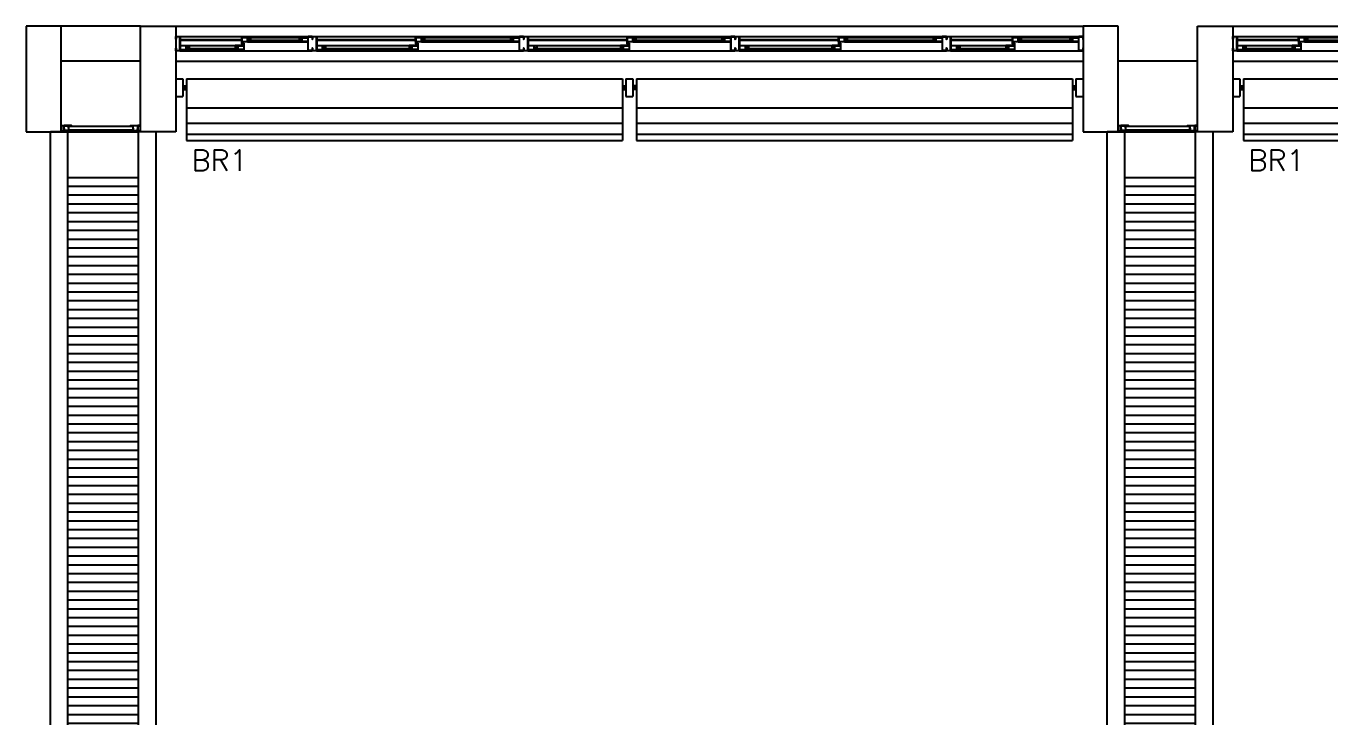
# Model space of a CAD drawing. Header units: millimetres. Extents: x 2686 to 2939, y 1294 to 1441.
# Drawn here: x 2712.27 to 2719.67, y 1418.56 to 1422.52 of the extents above; entities that cross this region are included whole.
import ezdxf

# ---------------------------------------------------------------- set-up
doc = ezdxf.new("R2010")
doc.units = ezdxf.units.MM
doc.linetypes.add('DASHED2', pattern=[0.375, 0.25, -0.125])
for name, color, linetype in [('AR-ALV', 2, 'Continuous'), ('AR-BRISES', 1, 'Continuous'), ('AR-ESQ', 1, 'Continuous'), ('AR-ESTC', 3, 'Continuous'), ('AR-ESTC-V3', 3, 'Continuous'), ('AR-PEITORIL', 1, 'Continuous'), ('AR-PISO', 1, 'Continuous'), ('BR-LINHAS', 1, 'Continuous'), ('BR-MONTANTE', 242, 'Continuous'), ('BR-PAINEL', 1, 'Continuous'), ('BR-SUPORTE', 1, 'Continuous'), ('BR-TEXTO', 2, 'Continuous'), ('DT-ESQ-BAGUETE-C', 1, 'Continuous'), ('DT-ESQ-BAGUETE-V', 1, 'Continuous'), ('DT-ESQ-CHAPA DOBRADA-V', 1, 'Continuous'), ('DT-ESQ-PERFIL CADEIRA-C', 2, 'Continuous'), ('DT-ESQ-PERFIL CADEIRA-V', 2, 'Continuous'), ('DT-ESQ-PERFIL U SIMPLES-C', 2, 'Continuous'), ('DT-ESQ-PERFIL U-C', 2, 'Continuous'), ('DT-ESQ-PERFIL U-V', 1, 'Continuous'), ('DT-ESQ-VENEZIANA-C', 1, 'Continuous'), ('DT-ESQ-VENEZIANA-V', 1, 'Continuous'), ('DT-ESQ-VIDRO-C', 2, 'Continuous'), ('DT-TXTMOD', 1, 'Continuous')]:
    doc.layers.add(name, color=color, linetype=linetype)
doc.styles.add('S10', font='simplex.shx', dxfattribs={"height": 0.1})
doc.styles.add('S12', font='simplex.shx', dxfattribs={"width": 1.1, "height": 0.12})

# ---------------------------------------------------------------- blocks, each defined once
blk = doc.blocks.new('EF40-P')
at = {"layer": 'DT-ESQ-BAGUETE-C', "ltscale": 0.1}
for points in [[(0.4225, -0.08), (0.409, -0.08), (0.409, -0.0785), (0.422, -0.0785, 0.414214), (0.4225, -0.078), (0.4225, -0.067, 0.414214), (0.422, -0.0665), (0.409, -0.0665), (0.409, -0.065), (0.4225, -0.065, -0.414214), (0.424, -0.0665), (0.424, -0.0785, -0.414214)], [(0.7015, -0.08), (0.715, -0.08), (0.715, -0.0785), (0.702, -0.0785, -0.414214), (0.7015, -0.078), (0.7015, -0.067, -0.414214), (0.702, -0.0665), (0.715, -0.0665), (0.715, -0.065), (0.7015, -0.065, 0.414214), (0.7, -0.0665), (0.7, -0.0785, 0.414214)], [(1.41, -0.08), (1.3965, -0.08), (1.3965, -0.0785), (1.4095, -0.0785, 0.414214), (1.41, -0.078), (1.41, -0.067, 0.414214), (1.4095, -0.0665), (1.3965, -0.0665), (1.3965, -0.065), (1.41, -0.065, -0.414214), (1.4115, -0.0665), (1.4115, -0.0785, -0.414214)], [(1.9015, -0.08), (1.915, -0.08), (1.915, -0.0785), (1.902, -0.0785, -0.414214), (1.9015, -0.078), (1.9015, -0.067, -0.414214), (1.902, -0.0665), (1.915, -0.0665), (1.915, -0.065), (1.9015, -0.065, 0.414214), (1.9, -0.0665), (1.9, -0.0785, 0.414214)], [(2.61, -0.08), (2.5965, -0.08), (2.5965, -0.0785), (2.6095, -0.0785, 0.414214), (2.61, -0.078), (2.61, -0.067, 0.414214), (2.6095, -0.0665), (2.5965, -0.0665), (2.5965, -0.065), (2.61, -0.065, -0.414214), (2.6115, -0.0665), (2.6115, -0.0785, -0.414214)], [(3.1015, -0.08), (3.115, -0.08), (3.115, -0.0785), (3.102, -0.0785, -0.414214), (3.1015, -0.078), (3.1015, -0.067, -0.414214), (3.102, -0.0665), (3.115, -0.0665), (3.115, -0.065), (3.1015, -0.065, 0.414214), (3.1, -0.0665), (3.1, -0.0785, 0.414214)], [(3.81, -0.08), (3.7965, -0.08), (3.7965, -0.0785), (3.8095, -0.0785, 0.414214), (3.81, -0.078), (3.81, -0.067, 0.414214), (3.8095, -0.0665), (3.7965, -0.0665), (3.7965, -0.065), (3.81, -0.065, -0.414214), (3.8115, -0.0665), (3.8115, -0.0785, -0.414214)], [(4.3015, -0.08), (4.315, -0.08), (4.315, -0.0785), (4.302, -0.0785, -0.414214), (4.3015, -0.078), (4.3015, -0.067, -0.414214), (4.302, -0.0665), (4.315, -0.0665), (4.315, -0.065), (4.3015, -0.065, 0.414214), (4.3, -0.0665), (4.3, -0.0785, 0.414214)], [(4.7975, -0.08), (4.784, -0.08), (4.784, -0.0785), (4.797, -0.0785, 0.414214), (4.7975, -0.078), (4.7975, -0.067, 0.414214), (4.797, -0.0665), (4.784, -0.0665), (4.784, -0.065), (4.7975, -0.065, -0.414214), (4.799, -0.0665), (4.799, -0.0785, -0.414214)], [(5.0765, -0.08), (5.09, -0.08), (5.09, -0.0785), (5.077, -0.0785, -0.414214), (5.0765, -0.078), (5.0765, -0.067, -0.414214), (5.077, -0.0665), (5.09, -0.0665), (5.09, -0.065), (5.0765, -0.065, 0.414214), (5.075, -0.0665), (5.075, -0.0785, 0.414214)], [(0.0735, -0.125), (0.06, -0.125), (0.06, -0.1235), (0.073, -0.1235, 0.414214), (0.0735, -0.123), (0.0735, -0.112, 0.414214), (0.073, -0.1115), (0.06, -0.1115), (0.06, -0.11), (0.0735, -0.11, -0.414214), (0.075, -0.1115), (0.075, -0.1235, -0.414214)], [(0.339, -0.125), (0.3525, -0.125), (0.3525, -0.1235), (0.3395, -0.1235, -0.414214), (0.339, -0.123), (0.339, -0.112, -0.414214), (0.3395, -0.1115), (0.3525, -0.1115), (0.3525, -0.11), (0.339, -0.11, 0.414214), (0.3375, -0.1115), (0.3375, -0.1235, 0.414214)], [(0.8485, -0.125), (0.835, -0.125), (0.835, -0.1235), (0.848, -0.1235, 0.414214), (0.8485, -0.123), (0.8485, -0.112, 0.414214), (0.848, -0.1115), (0.835, -0.1115), (0.835, -0.11), (0.8485, -0.11, -0.414214), (0.85, -0.1115), (0.85, -0.1235, -0.414214)], [(1.3265, -0.125), (1.34, -0.125), (1.34, -0.1235), (1.327, -0.1235, -0.414214), (1.3265, -0.123), (1.3265, -0.112, -0.414214), (1.327, -0.1115), (1.34, -0.1115), (1.34, -0.11), (1.3265, -0.11, 0.414214), (1.325, -0.1115), (1.325, -0.1235, 0.414214)], [(2.0485, -0.125), (2.035, -0.125), (2.035, -0.1235), (2.048, -0.1235, 0.414214), (2.0485, -0.123), (2.0485, -0.112, 0.414214), (2.048, -0.1115), (2.035, -0.1115), (2.035, -0.11), (2.0485, -0.11, -0.414214), (2.05, -0.1115), (2.05, -0.1235, -0.414214)], [(2.5265, -0.125), (2.54, -0.125), (2.54, -0.1235), (2.527, -0.1235, -0.414214), (2.5265, -0.123), (2.5265, -0.112, -0.414214), (2.527, -0.1115), (2.54, -0.1115), (2.54, -0.11), (2.5265, -0.11, 0.414214), (2.525, -0.1115), (2.525, -0.1235, 0.414214)], [(3.2485, -0.125), (3.235, -0.125), (3.235, -0.1235), (3.248, -0.1235, 0.414214), (3.2485, -0.123), (3.2485, -0.112, 0.414214), (3.248, -0.1115), (3.235, -0.1115), (3.235, -0.11), (3.2485, -0.11, -0.414214), (3.25, -0.1115), (3.25, -0.1235, -0.414214)], [(3.7265, -0.125), (3.74, -0.125), (3.74, -0.1235), (3.727, -0.1235, -0.414214), (3.7265, -0.123), (3.7265, -0.112, -0.414214), (3.727, -0.1115), (3.74, -0.1115), (3.74, -0.11), (3.7265, -0.11, 0.414214), (3.725, -0.1115), (3.725, -0.1235, 0.414214)], [(4.4485, -0.125), (4.435, -0.125), (4.435, -0.1235), (4.448, -0.1235, 0.414214), (4.4485, -0.123), (4.4485, -0.112, 0.414214), (4.448, -0.1115), (4.435, -0.1115), (4.435, -0.11), (4.4485, -0.11, -0.414214), (4.45, -0.1115), (4.45, -0.1235, -0.414214)], [(4.714, -0.125), (4.7275, -0.125), (4.7275, -0.1235), (4.7145, -0.1235, -0.414214), (4.714, -0.123), (4.714, -0.112, -0.414214), (4.7145, -0.1115), (4.7275, -0.1115), (4.7275, -0.11), (4.714, -0.11, 0.414214), (4.7125, -0.1115), (4.7125, -0.1235, 0.414214)]]:
    blk.add_lwpolyline(points, format="xyb", close=True, dxfattribs=at)
at = {"layer": 'DT-ESQ-BAGUETE-V', "ltscale": 0.1}
for p, q in [((0.4225, -0.065), (0.7015, -0.065)), ((1.41, -0.065), (1.9015, -0.065)), ((2.61, -0.065), (3.1015, -0.065)), ((3.81, -0.065), (4.3015, -0.065)), ((4.7975, -0.065), (5.0765, -0.065)), ((0.0735, -0.11), (0.339, -0.11)), ((0.8485, -0.11), (1.3265, -0.11)), ((2.0485, -0.11), (2.5265, -0.11)), ((3.2485, -0.11), (3.7265, -0.11)), ((4.4485, -0.11), (4.714, -0.11))]:
    blk.add_line(p, q, dxfattribs=at)
at = {"layer": 'DT-ESQ-CHAPA DOBRADA-V', "ltscale": 0.1}
for p, q in [((0.025, -0.077), (0.374, -0.077)), ((0.025, -0.08), (0.374, -0.08)), ((0.8, -0.077), (1.3615, -0.077)), ((0.8, -0.08), (1.3615, -0.08)), ((2, -0.077), (2.5615, -0.077)), ((2, -0.08), (2.5615, -0.08)), ((3.2, -0.077), (3.7615, -0.077)), ((3.2, -0.08), (3.7615, -0.08)), ((4.4, -0.077), (4.749, -0.077)), ((4.4, -0.08), (4.749, -0.08))]:
    blk.add_line(p, q, dxfattribs=at)
at = {"layer": 'DT-ESQ-PERFIL CADEIRA-C', "ltscale": 0.1}
for p, q in [((0.025, -0.1335), (0.0735, -0.1335)), ((0.3855, -0.1335), (0.339, -0.1335)), ((0.376, -0.0885), (0.4225, -0.0885)), ((0.75, -0.0885), (0.7015, -0.0885)), ((0.8, -0.1335), (0.8485, -0.1335)), ((1.373, -0.1335), (1.3265, -0.1335)), ((1.3635, -0.0885), (1.41, -0.0885)), ((1.95, -0.0885), (1.9015, -0.0885)), ((2, -0.1335), (2.0485, -0.1335)), ((2.573, -0.1335), (2.5265, -0.1335)), ((2.5635, -0.0885), (2.61, -0.0885)), ((3.15, -0.0885), (3.1015, -0.0885)), ((3.2, -0.1335), (3.2485, -0.1335)), ((3.773, -0.1335), (3.7265, -0.1335)), ((3.7635, -0.0885), (3.81, -0.0885)), ((4.35, -0.0885), (4.3015, -0.0885)), ((4.4, -0.1335), (4.4485, -0.1335)), ((4.7605, -0.1335), (4.714, -0.1335)), ((4.751, -0.0885), (4.7975, -0.0885)), ((5.125, -0.0885), (5.0765, -0.0885))]:
    blk.add_line(p, q, dxfattribs=at)
for points in [[(0.4225, -0.087, -1), (0.4225, -0.09), (0.376, -0.09, -0.414214), (0.374, -0.088), (0.374, -0.067, -0.414214), (0.376, -0.065), (0.4075, -0.065, -0.414214), (0.409, -0.0665), (0.409, -0.087)], [(0.409, -0.0885, -0.198913), (0.4079, -0.0881, -0.198913), (0.4075, -0.087), (0.4075, -0.067, 0.414214), (0.407, -0.0665), (0.376, -0.0665, 0.414214), (0.3755, -0.067), (0.3755, -0.088, 0.414214), (0.376, -0.0885)], [(0.7015, -0.09), (0.75, -0.09), (0.75, -0.0885), (0.715, -0.0885, 0.198912), (0.7161, -0.0881, 0.198913), (0.7165, -0.087), (0.7165, -0.067, -0.414214), (0.717, -0.0665), (0.75, -0.0665), (0.75, -0.065), (0.7165, -0.065, 0.414214), (0.715, -0.0665), (0.715, -0.0785), (0.715, -0.08), (0.715, -0.087), (0.7015, -0.087, 1)], [(1.41, -0.087, -1), (1.41, -0.09), (1.3635, -0.09, -0.414214), (1.3615, -0.088), (1.3615, -0.067, -0.414214), (1.3635, -0.065), (1.395, -0.065, -0.414214), (1.3965, -0.0665), (1.3965, -0.087)], [(1.3965, -0.0885, -0.198913), (1.3954, -0.0881, -0.198913), (1.395, -0.087), (1.395, -0.067, 0.414214), (1.3945, -0.0665), (1.3635, -0.0665, 0.414214), (1.363, -0.067), (1.363, -0.088, 0.414214), (1.3635, -0.0885)], [(1.9015, -0.09), (1.95, -0.09), (1.95, -0.0885), (1.915, -0.0885, 0.198912), (1.9161, -0.0881, 0.198913), (1.9165, -0.087), (1.9165, -0.067, -0.414214), (1.917, -0.0665), (1.95, -0.0665), (1.95, -0.065), (1.9165, -0.065, 0.414214), (1.915, -0.0665), (1.915, -0.0785), (1.915, -0.08), (1.915, -0.087), (1.9015, -0.087, 1)], [(2.61, -0.087, -1), (2.61, -0.09), (2.5635, -0.09, -0.414214), (2.5615, -0.088), (2.5615, -0.067, -0.414214), (2.5635, -0.065), (2.595, -0.065, -0.414214), (2.5965, -0.0665), (2.5965, -0.087)], [(2.5965, -0.0885, -0.198913), (2.5954, -0.0881, -0.198913), (2.595, -0.087), (2.595, -0.067, 0.414214), (2.5945, -0.0665), (2.5635, -0.0665, 0.414214), (2.563, -0.067), (2.563, -0.088, 0.414214), (2.5635, -0.0885)], [(3.1015, -0.09), (3.15, -0.09), (3.15, -0.0885), (3.115, -0.0885, 0.198912), (3.1161, -0.0881, 0.198913), (3.1165, -0.087), (3.1165, -0.067, -0.414214), (3.117, -0.0665), (3.15, -0.0665), (3.15, -0.065), (3.1165, -0.065, 0.414214), (3.115, -0.0665), (3.115, -0.0785), (3.115, -0.08), (3.115, -0.087), (3.1015, -0.087, 1)], [(3.81, -0.087, -1), (3.81, -0.09), (3.7635, -0.09, -0.414214), (3.7615, -0.088), (3.7615, -0.067, -0.414214), (3.7635, -0.065), (3.795, -0.065, -0.414214), (3.7965, -0.0665), (3.7965, -0.087)], [(3.7965, -0.0885, -0.198913), (3.7954, -0.0881, -0.198913), (3.795, -0.087), (3.795, -0.067, 0.414214), (3.7945, -0.0665), (3.7635, -0.0665, 0.414214), (3.763, -0.067), (3.763, -0.088, 0.414214), (3.7635, -0.0885)], [(4.3015, -0.09), (4.35, -0.09), (4.35, -0.0885), (4.315, -0.0885, 0.198912), (4.3161, -0.0881, 0.198913), (4.3165, -0.087), (4.3165, -0.067, -0.414214), (4.317, -0.0665), (4.35, -0.0665), (4.35, -0.065), (4.3165, -0.065, 0.414214), (4.315, -0.0665), (4.315, -0.0785), (4.315, -0.08), (4.315, -0.087), (4.3015, -0.087, 1)], [(4.7975, -0.087, -1), (4.7975, -0.09), (4.751, -0.09, -0.414214), (4.749, -0.088), (4.749, -0.067, -0.414214), (4.751, -0.065), (4.7825, -0.065, -0.414214), (4.784, -0.0665), (4.784, -0.087)], [(4.784, -0.0885, -0.198913), (4.7829, -0.0881, -0.198913), (4.7825, -0.087), (4.7825, -0.067, 0.414214), (4.782, -0.0665), (4.751, -0.0665, 0.414214), (4.7505, -0.067), (4.7505, -0.088, 0.414214), (4.751, -0.0885)], [(5.0765, -0.09), (5.125, -0.09), (5.125, -0.0885), (5.09, -0.0885, 0.198912), (5.0911, -0.0881, 0.198913), (5.0915, -0.087), (5.0915, -0.067, -0.414214), (5.092, -0.0665), (5.125, -0.0665), (5.125, -0.065), (5.0915, -0.065, 0.414214), (5.09, -0.0665), (5.09, -0.0785), (5.09, -0.08), (5.09, -0.087), (5.0765, -0.087, 1)], [(0.0735, -0.135), (0.025, -0.135), (0.025, -0.1335), (0.06, -0.1335, -0.198912), (0.0589, -0.1331, -0.198913), (0.0585, -0.132), (0.0585, -0.112, 0.414214), (0.058, -0.1115), (0.025, -0.1115), (0.025, -0.11), (0.0585, -0.11, -0.414214), (0.06, -0.1115), (0.06, -0.1235), (0.06, -0.125), (0.06, -0.132), (0.0735, -0.132, -1)], [(0.339, -0.132, 1), (0.339, -0.135), (0.3855, -0.135, 0.414214), (0.3875, -0.133), (0.3875, -0.112, 0.414214), (0.3855, -0.11), (0.354, -0.11, 0.414214), (0.3525, -0.1115), (0.3525, -0.132)], [(0.3525, -0.1335, 0.198913), (0.3536, -0.1331, 0.198913), (0.354, -0.132), (0.354, -0.112, -0.414214), (0.3545, -0.1115), (0.3855, -0.1115, -0.414214), (0.386, -0.112), (0.386, -0.133, -0.414214), (0.3855, -0.1335)], [(0.8485, -0.135), (0.8, -0.135), (0.8, -0.1335), (0.835, -0.1335, -0.198912), (0.8339, -0.1331, -0.198913), (0.8335, -0.132), (0.8335, -0.112, 0.414214), (0.833, -0.1115), (0.8, -0.1115), (0.8, -0.11), (0.8335, -0.11, -0.414214), (0.835, -0.1115), (0.835, -0.1235), (0.835, -0.125), (0.835, -0.132), (0.8485, -0.132, -1)], [(1.3265, -0.132, 1), (1.3265, -0.135), (1.373, -0.135, 0.414214), (1.375, -0.133), (1.375, -0.112, 0.414214), (1.373, -0.11), (1.3415, -0.11, 0.414214), (1.34, -0.1115), (1.34, -0.132)], [(1.34, -0.1335, 0.198913), (1.3411, -0.1331, 0.198913), (1.3415, -0.132), (1.3415, -0.112, -0.414214), (1.342, -0.1115), (1.373, -0.1115, -0.414214), (1.3735, -0.112), (1.3735, -0.133, -0.414214), (1.373, -0.1335)], [(2.0485, -0.135), (2, -0.135), (2, -0.1335), (2.035, -0.1335, -0.198912), (2.0339, -0.1331, -0.198913), (2.0335, -0.132), (2.0335, -0.112, 0.414214), (2.033, -0.1115), (2, -0.1115), (2, -0.11), (2.0335, -0.11, -0.414214), (2.035, -0.1115), (2.035, -0.1235), (2.035, -0.125), (2.035, -0.132), (2.0485, -0.132, -1)], [(2.5265, -0.132, 1), (2.5265, -0.135), (2.573, -0.135, 0.414214), (2.575, -0.133), (2.575, -0.112, 0.414214), (2.573, -0.11), (2.5415, -0.11, 0.414214), (2.54, -0.1115), (2.54, -0.132)], [(2.54, -0.1335, 0.198913), (2.5411, -0.1331, 0.198913), (2.5415, -0.132), (2.5415, -0.112, -0.414214), (2.542, -0.1115), (2.573, -0.1115, -0.414214), (2.5735, -0.112), (2.5735, -0.133, -0.414214), (2.573, -0.1335)], [(3.2485, -0.135), (3.2, -0.135), (3.2, -0.1335), (3.235, -0.1335, -0.198912), (3.2339, -0.1331, -0.198913), (3.2335, -0.132), (3.2335, -0.112, 0.414214), (3.233, -0.1115), (3.2, -0.1115), (3.2, -0.11), (3.2335, -0.11, -0.414214), (3.235, -0.1115), (3.235, -0.1235), (3.235, -0.125), (3.235, -0.132), (3.2485, -0.132, -1)], [(3.7265, -0.132, 1), (3.7265, -0.135), (3.773, -0.135, 0.414214), (3.775, -0.133), (3.775, -0.112, 0.414214), (3.773, -0.11), (3.7415, -0.11, 0.414214), (3.74, -0.1115), (3.74, -0.132)], [(3.74, -0.1335, 0.198913), (3.7411, -0.1331, 0.198913), (3.7415, -0.132), (3.7415, -0.112, -0.414214), (3.742, -0.1115), (3.773, -0.1115, -0.414214), (3.7735, -0.112), (3.7735, -0.133, -0.414214), (3.773, -0.1335)], [(4.4485, -0.135), (4.4, -0.135), (4.4, -0.1335), (4.435, -0.1335, -0.198912), (4.4339, -0.1331, -0.198913), (4.4335, -0.132), (4.4335, -0.112, 0.414214), (4.433, -0.1115), (4.4, -0.1115), (4.4, -0.11), (4.4335, -0.11, -0.414214), (4.435, -0.1115), (4.435, -0.1235), (4.435, -0.125), (4.435, -0.132), (4.4485, -0.132, -1)], [(4.714, -0.132, 1), (4.714, -0.135), (4.7605, -0.135, 0.414214), (4.7625, -0.133), (4.7625, -0.112, 0.414214), (4.7605, -0.11), (4.729, -0.11, 0.414214), (4.7275, -0.1115), (4.7275, -0.132)], [(4.7275, -0.1335, 0.198913), (4.7286, -0.1331, 0.198913), (4.729, -0.132), (4.729, -0.112, -0.414214), (4.7295, -0.1115), (4.7605, -0.1115, -0.414214), (4.761, -0.112), (4.761, -0.133, -0.414214), (4.7605, -0.1335)]]:
    blk.add_lwpolyline(points, format="xyb", close=True, dxfattribs=at)
at = {"layer": 'DT-ESQ-PERFIL CADEIRA-V', "ltscale": 0.1}
for p, q in [((0.0735, -0.135), (0.339, -0.135)), ((0.4075, -0.09), (0.7015, -0.09)), ((0.8485, -0.135), (1.3265, -0.135)), ((1.395, -0.09), (1.9015, -0.09)), ((2.0485, -0.135), (2.5265, -0.135)), ((2.595, -0.09), (3.1015, -0.09)), ((3.2485, -0.135), (3.7265, -0.135)), ((3.795, -0.09), (4.3015, -0.09)), ((4.4485, -0.135), (4.714, -0.135)), ((4.7825, -0.09), (5.0765, -0.09))]:
    blk.add_line(p, q, dxfattribs=at)
at = {"layer": 'DT-ESQ-PERFIL U SIMPLES-C', "ltscale": 0.1}
for points in [[(0.376, -0.102), (0.384, -0.102), (0.384, -0.1005), (0.376, -0.1005, -0.414214), (0.3755, -0.1), (0.3755, -0.092, -0.414214), (0.376, -0.0915), (0.384, -0.0915), (0.384, -0.09), (0.376, -0.09, 0.414214), (0.374, -0.092), (0.374, -0.1, 0.414214)], [(0.3855, -0.098), (0.3775, -0.098), (0.3775, -0.0995), (0.3855, -0.0995, -0.414214), (0.386, -0.1), (0.386, -0.108, -0.414214), (0.3855, -0.1085), (0.3775, -0.1085), (0.3775, -0.11), (0.3855, -0.11, 0.414214), (0.3875, -0.108), (0.3875, -0.1, 0.414214)], [(1.3635, -0.102), (1.3715, -0.102), (1.3715, -0.1005), (1.3635, -0.1005, -0.414214), (1.363, -0.1), (1.363, -0.092, -0.414214), (1.3635, -0.0915), (1.3715, -0.0915), (1.3715, -0.09), (1.3635, -0.09, 0.414214), (1.3615, -0.092), (1.3615, -0.1, 0.414214)], [(1.373, -0.098), (1.365, -0.098), (1.365, -0.0995), (1.373, -0.0995, -0.414214), (1.3735, -0.1), (1.3735, -0.108, -0.414214), (1.373, -0.1085), (1.365, -0.1085), (1.365, -0.11), (1.373, -0.11, 0.414214), (1.375, -0.108), (1.375, -0.1, 0.414214)], [(2.5635, -0.102), (2.5715, -0.102), (2.5715, -0.1005), (2.5635, -0.1005, -0.414214), (2.563, -0.1), (2.563, -0.092, -0.414214), (2.5635, -0.0915), (2.5715, -0.0915), (2.5715, -0.09), (2.5635, -0.09, 0.414214), (2.5615, -0.092), (2.5615, -0.1, 0.414214)], [(2.573, -0.098), (2.565, -0.098), (2.565, -0.0995), (2.573, -0.0995, -0.414214), (2.5735, -0.1), (2.5735, -0.108, -0.414214), (2.573, -0.1085), (2.565, -0.1085), (2.565, -0.11), (2.573, -0.11, 0.414214), (2.575, -0.108), (2.575, -0.1, 0.414214)], [(3.7635, -0.102), (3.7715, -0.102), (3.7715, -0.1005), (3.7635, -0.1005, -0.414214), (3.763, -0.1), (3.763, -0.092, -0.414214), (3.7635, -0.0915), (3.7715, -0.0915), (3.7715, -0.09), (3.7635, -0.09, 0.414214), (3.7615, -0.092), (3.7615, -0.1, 0.414214)], [(3.773, -0.098), (3.765, -0.098), (3.765, -0.0995), (3.773, -0.0995, -0.414214), (3.7735, -0.1), (3.7735, -0.108, -0.414214), (3.773, -0.1085), (3.765, -0.1085), (3.765, -0.11), (3.773, -0.11, 0.414214), (3.775, -0.108), (3.775, -0.1, 0.414214)], [(4.751, -0.102), (4.759, -0.102), (4.759, -0.1005), (4.751, -0.1005, -0.414214), (4.7505, -0.1), (4.7505, -0.092, -0.414214), (4.751, -0.0915), (4.759, -0.0915), (4.759, -0.09), (4.751, -0.09, 0.414214), (4.749, -0.092), (4.749, -0.1, 0.414214)], [(4.7605, -0.098), (4.7525, -0.098), (4.7525, -0.0995), (4.7605, -0.0995, -0.414214), (4.761, -0.1), (4.761, -0.108, -0.414214), (4.7605, -0.1085), (4.7525, -0.1085), (4.7525, -0.11), (4.7605, -0.11, 0.414214), (4.7625, -0.108), (4.7625, -0.1, 0.414214)]]:
    blk.add_lwpolyline(points, format="xyb", close=True, dxfattribs=at)
at = {"layer": 'DT-ESQ-PERFIL U-C', "ltscale": 0.1}
for points in [[(0, -0.0615, -0.414214), (0.0015, -0.06), (0.0235, -0.06, -0.414214), (0.025, -0.0615), (0.025, -0.1385, -0.414214), (0.0235, -0.14), (0.0015, -0.14, -0.414214), (0, -0.1385), (0, -0.125), (0.0015, -0.125), (0.0015, -0.138, 0.414214), (0.002, -0.1385), (0.023, -0.1385, 0.414214), (0.0235, -0.138), (0.0235, -0.062, 0.414214), (0.023, -0.0615), (0.002, -0.0615, 0.414214), (0.0015, -0.062), (0.0015, -0.075), (0, -0.075)], [(0.775, -0.0615, 0.414214), (0.7735, -0.06), (0.7515, -0.06, 0.414214), (0.75, -0.0615), (0.75, -0.1385, 0.414214), (0.7515, -0.14), (0.7735, -0.14, 0.414214), (0.775, -0.1385), (0.775, -0.125), (0.7735, -0.125), (0.7735, -0.138, -0.414214), (0.773, -0.1385), (0.752, -0.1385, -0.414214), (0.7515, -0.138), (0.7515, -0.062, -0.414214), (0.752, -0.0615), (0.773, -0.0615, -0.414214), (0.7735, -0.062), (0.7735, -0.075), (0.775, -0.075)], [(0.775, -0.0615, -0.414214), (0.7765, -0.06), (0.7985, -0.06, -0.414214), (0.8, -0.0615), (0.8, -0.1385, -0.414214), (0.7985, -0.14), (0.7765, -0.14, -0.414214), (0.775, -0.1385), (0.775, -0.125), (0.7765, -0.125), (0.7765, -0.138, 0.414214), (0.777, -0.1385), (0.798, -0.1385, 0.414214), (0.7985, -0.138), (0.7985, -0.062, 0.414214), (0.798, -0.0615), (0.777, -0.0615, 0.414214), (0.7765, -0.062), (0.7765, -0.075), (0.775, -0.075)], [(1.975, -0.0615, 0.414214), (1.9735, -0.06), (1.9515, -0.06, 0.414214), (1.95, -0.0615), (1.95, -0.1385, 0.414214), (1.9515, -0.14), (1.9735, -0.14, 0.414214), (1.975, -0.1385), (1.975, -0.125), (1.9735, -0.125), (1.9735, -0.138, -0.414214), (1.973, -0.1385), (1.952, -0.1385, -0.414214), (1.9515, -0.138), (1.9515, -0.062, -0.414214), (1.952, -0.0615), (1.973, -0.0615, -0.414214), (1.9735, -0.062), (1.9735, -0.075), (1.975, -0.075)], [(1.975, -0.0615, -0.414214), (1.9765, -0.06), (1.9985, -0.06, -0.414214), (2, -0.0615), (2, -0.1385, -0.414214), (1.9985, -0.14), (1.9765, -0.14, -0.414214), (1.975, -0.1385), (1.975, -0.125), (1.9765, -0.125), (1.9765, -0.138, 0.414214), (1.977, -0.1385), (1.998, -0.1385, 0.414214), (1.9985, -0.138), (1.9985, -0.062, 0.414214), (1.998, -0.0615), (1.977, -0.0615, 0.414214), (1.9765, -0.062), (1.9765, -0.075), (1.975, -0.075)], [(3.175, -0.0615, 0.414214), (3.1735, -0.06), (3.1515, -0.06, 0.414214), (3.15, -0.0615), (3.15, -0.1385, 0.414214), (3.1515, -0.14), (3.1735, -0.14, 0.414214), (3.175, -0.1385), (3.175, -0.125), (3.1735, -0.125), (3.1735, -0.138, -0.414214), (3.173, -0.1385), (3.152, -0.1385, -0.414214), (3.1515, -0.138), (3.1515, -0.062, -0.414214), (3.152, -0.0615), (3.173, -0.0615, -0.414214), (3.1735, -0.062), (3.1735, -0.075), (3.175, -0.075)], [(3.175, -0.0615, -0.414214), (3.1765, -0.06), (3.1985, -0.06, -0.414214), (3.2, -0.0615), (3.2, -0.1385, -0.414214), (3.1985, -0.14), (3.1765, -0.14, -0.414214), (3.175, -0.1385), (3.175, -0.125), (3.1765, -0.125), (3.1765, -0.138, 0.414214), (3.177, -0.1385), (3.198, -0.1385, 0.414214), (3.1985, -0.138), (3.1985, -0.062, 0.414214), (3.198, -0.0615), (3.177, -0.0615, 0.414214), (3.1765, -0.062), (3.1765, -0.075), (3.175, -0.075)], [(4.375, -0.0615, 0.414214), (4.3735, -0.06), (4.3515, -0.06, 0.414214), (4.35, -0.0615), (4.35, -0.1385, 0.414214), (4.3515, -0.14), (4.3735, -0.14, 0.414214), (4.375, -0.1385), (4.375, -0.125), (4.3735, -0.125), (4.3735, -0.138, -0.414214), (4.373, -0.1385), (4.352, -0.1385, -0.414214), (4.3515, -0.138), (4.3515, -0.062, -0.414214), (4.352, -0.0615), (4.373, -0.0615, -0.414214), (4.3735, -0.062), (4.3735, -0.075), (4.375, -0.075)], [(4.375, -0.0615, -0.414214), (4.3765, -0.06), (4.3985, -0.06, -0.414214), (4.4, -0.0615), (4.4, -0.1385, -0.414214), (4.3985, -0.14), (4.3765, -0.14, -0.414214), (4.375, -0.1385), (4.375, -0.125), (4.3765, -0.125), (4.3765, -0.138, 0.414214), (4.377, -0.1385), (4.398, -0.1385, 0.414214), (4.3985, -0.138), (4.3985, -0.062, 0.414214), (4.398, -0.0615), (4.377, -0.0615, 0.414214), (4.3765, -0.062), (4.3765, -0.075), (4.375, -0.075)], [(5.15, -0.0615, 0.414214), (5.1485, -0.06), (5.1265, -0.06, 0.414214), (5.125, -0.0615), (5.125, -0.1385, 0.414214), (5.1265, -0.14), (5.1485, -0.14, 0.414214), (5.15, -0.1385), (5.15, -0.125), (5.1485, -0.125), (5.1485, -0.138, -0.414214), (5.148, -0.1385), (5.127, -0.1385, -0.414214), (5.1265, -0.138), (5.1265, -0.062, -0.414214), (5.127, -0.0615), (5.148, -0.0615, -0.414214), (5.1485, -0.062), (5.1485, -0.075), (5.15, -0.075)]]:
    blk.add_lwpolyline(points, format="xyb", close=True, dxfattribs=at)
at = {"layer": 'DT-ESQ-PERFIL U-V', "ltscale": 0.1}
for p, q in [((0.0235, -0.06), (0.7515, -0.06)), ((0.7985, -0.06), (1.9515, -0.06)), ((1.9985, -0.06), (3.1515, -0.06)), ((3.1985, -0.06), (4.3515, -0.06)), ((4.3985, -0.06), (5.1265, -0.06)), ((0.0235, -0.14), (0.7515, -0.14)), ((0.7985, -0.14), (1.9515, -0.14)), ((1.9985, -0.14), (3.1515, -0.14)), ((3.1985, -0.14), (4.3515, -0.14)), ((4.3985, -0.14), (5.1265, -0.14))]:
    blk.add_line(p, q, dxfattribs=at)
at = {"layer": 'DT-ESQ-VIDRO-C', "ltscale": 0.1}
for points in [[(0.063, -0.13), (0.063, -0.127), (0.3495, -0.127), (0.3495, -0.13)], [(0.7125, -0.085), (0.7125, -0.082), (0.4115, -0.082), (0.4115, -0.085)], [(0.838, -0.13), (0.838, -0.127), (1.337, -0.127), (1.337, -0.13)], [(1.9125, -0.085), (1.9125, -0.082), (1.399, -0.082), (1.399, -0.085)], [(2.038, -0.13), (2.038, -0.127), (2.537, -0.127), (2.537, -0.13)], [(3.1125, -0.085), (3.1125, -0.082), (2.599, -0.082), (2.599, -0.085)], [(3.238, -0.13), (3.238, -0.127), (3.737, -0.127), (3.737, -0.13)], [(4.3125, -0.085), (4.3125, -0.082), (3.799, -0.082), (3.799, -0.085)], [(4.438, -0.13), (4.438, -0.127), (4.7245, -0.127), (4.7245, -0.13)], [(5.0875, -0.085), (5.0875, -0.082), (4.7865, -0.082), (4.7865, -0.085)]]:
    blk.add_lwpolyline(points, close=True, dxfattribs=at)
at = {"layer": 'DT-TXTMOD', "ltscale": 0.1, "style": 'S10', "flags": 3}
for tag, p in [('M01', (0.025, -0.28)), ('M02', (0.3253, -0.28)), ('M03', (0.627, -0.28)), ('M04', (0.9288, -0.28)), ('M05', (1.2306, -0.28)), ('M06', (1.5323, -0.28)), ('M07', (1.8341, -0.28)), ('M08', (2.1359, -0.28)), ('M09', (2.4376, -0.28)), ('M10', (2.7394, -0.28)), ('M11', (3.0412, -0.28)), ('M12', (3.3429, -0.28)), ('M13', (3.6447, -0.28)), ('M14', (3.9464, -0.28)), ('M15', (4.2482, -0.28)), ('M16', (4.55, -0.28)), ('M17', (4.8517, -0.28))]:
    blk.add_attdef(tag, p, '', height=0.1, dxfattribs=at)
blk = doc.blocks.new('BR-MODULO1')
at = {"layer": 'BR-LINHAS'}
for p, q in [((0.06, -0.2648), (2.535, -0.2648)), ((2.615, -0.2648), (5.09, -0.2648)), ((0.06, -0.3524), (2.535, -0.3524)), ((2.615, -0.3524), (5.09, -0.3524)), ((0.06, -0.4147), (2.535, -0.4147)), ((2.615, -0.4147), (5.09, -0.4147))]:
    blk.add_line(p, q, dxfattribs=at)
at = {"layer": 'BR-MONTANTE'}
for p, q in [((0, -0.1), (0, -0.2)), ((0, -0.1), (0.04, -0.1)), ((0.04, -0.1), (0.04, -0.2)), ((2.5547, -0.1), (2.5947, -0.1)), ((2.5547, -0.1), (2.5547, -0.2)), ((2.5947, -0.1), (2.5947, -0.2)), ((5.11, -0.1), (5.11, -0.2)), ((5.11, -0.1), (5.15, -0.1)), ((5.15, -0.1), (5.15, -0.2)), ((0, -0.2), (0.04, -0.2)), ((2.5547, -0.2), (2.5947, -0.2)), ((5.11, -0.2), (5.15, -0.2))]:
    blk.add_line(p, q, dxfattribs=at)
at = {"layer": 'BR-PAINEL'}
for p, q in [((0.06, -0.1), (2.535, -0.1)), ((0.06, -0.1), (0.06, -0.45)), ((2.535, -0.1), (2.535, -0.45)), ((2.615, -0.1), (2.615, -0.45)), ((2.615, -0.1), (5.09, -0.1)), ((5.09, -0.1), (5.09, -0.45)), ((0.06, -0.45), (2.535, -0.45)), ((2.615, -0.45), (5.09, -0.45))]:
    blk.add_line(p, q, dxfattribs=at)
at = {"layer": 'BR-SUPORTE'}
for p, q in [((0.04, -0.14), (0.06, -0.14)), ((0.05, -0.14), (0.05, -0.16)), ((2.5347, -0.14), (2.5547, -0.14)), ((2.5447, -0.14), (2.5447, -0.16)), ((2.6147, -0.14), (2.5947, -0.14)), ((2.6047, -0.14), (2.6047, -0.16)), ((5.09, -0.14), (5.11, -0.14)), ((5.1, -0.14), (5.1, -0.16)), ((0.04, -0.16), (0.06, -0.16)), ((2.5347, -0.16), (2.5547, -0.16)), ((2.6147, -0.16), (2.5947, -0.16)), ((5.09, -0.16), (5.11, -0.16))]:
    blk.add_line(p, q, dxfattribs=at)
blk = doc.blocks.new('EF01C-P')
at = {"layer": 'DT-ESQ-BAGUETE-C', "ltscale": 0.1}
for points in [[(0.0015, 0.035), (0.015, 0.035), (0.015, 0.0335), (0.0015, 0.0335), (0.0015, 0.005), (0.015, 0.005), (0.015, 0.0035), (0.0015, 0.0035, -0.414214), (0, 0.005), (0, 0.0335, -0.414214)], [(0.4485, 0.035), (0.435, 0.035), (0.435, 0.0335), (0.4485, 0.0335), (0.4485, 0.005), (0.435, 0.005), (0.435, 0.0035), (0.4485, 0.0035, 0.414214), (0.45, 0.005), (0.45, 0.0335, 0.414214)]]:
    blk.add_lwpolyline(points, format="xyb", close=True, dxfattribs=at)
at = {"layer": 'DT-ESQ-PERFIL CADEIRA-C', "ltscale": 0.1}
for points in [[(0.01, 0.0015), (0.01, 0.003), (0.0015, 0.003, 1), (0.0015, 0), (0.015, 0, 0.414214), (0.0165, 0.0015), (0.0165, 0.0335), (0.043, 0.0335)], [(0.043, 0.0065), (0.018, 0.0065), (0.018, 0.0165), (0.0165, 0.0165), (0.0165, 0.0065, 0.414214), (0.018, 0.005), (0.043, 0.005), (0.0565, 0.005, 1), (0.0565, 0.008), (0.043, 0.008), (0.043, 0.02), (0.043, 0.032), (0.0565, 0.032, 1), (0.0565, 0.035), (0.043, 0.035), (0.0165, 0.035, 0.414214), (0.015, 0.0335), (0.015, 0.0015), (0.0015, 0.0015)], [(0.0415, 0.02), (0.0415, 0.032, -0.414214), (0.043, 0.0335), (0.0565, 0.0335)], [(0.0415, 0.02), (0.0415, 0.008, 0.414214), (0.043, 0.0065), (0.0565, 0.0065)], [(0.407, 0.0065), (0.432, 0.0065), (0.432, 0.0165), (0.4335, 0.0165), (0.4335, 0.0065, -0.414214), (0.432, 0.005), (0.407, 0.005), (0.3935, 0.005, -1), (0.3935, 0.008), (0.407, 0.008), (0.407, 0.02), (0.407, 0.032), (0.3935, 0.032, -1), (0.3935, 0.035), (0.407, 0.035), (0.4335, 0.035, -0.414214), (0.435, 0.0335), (0.435, 0.0015), (0.4485, 0.0015)], [(0.4085, 0.02), (0.4085, 0.032, 0.414214), (0.407, 0.0335), (0.3935, 0.0335)], [(0.4085, 0.02), (0.4085, 0.008, -0.414214), (0.407, 0.0065), (0.3935, 0.0065)], [(0.44, 0.0015), (0.44, 0.003), (0.4485, 0.003, -1), (0.4485, 0), (0.435, 0, -0.414214), (0.4335, 0.0015), (0.4335, 0.0335), (0.407, 0.0335)]]:
    blk.add_lwpolyline(points, format="xyb", dxfattribs=at)
at = {"layer": 'DT-ESQ-PERFIL CADEIRA-V', "ltscale": 0.1}
blk.add_line((0.015, 0), (0.435, 0), dxfattribs=at)
at = {"layer": 'DT-ESQ-VENEZIANA-C', "ltscale": 0.1}
for p, q in [((0.043, 0.0105), (0.407, 0.0105)), ((0.043, 0.009), (0.407, 0.009))]:
    blk.add_line(p, q, dxfattribs=at)
at = {"layer": 'DT-ESQ-VENEZIANA-V', "ltscale": 0.1}
blk.add_line((0.043, 0.031), (0.407, 0.031), dxfattribs=at)
at = {"layer": 'DT-TXTMOD', "ltscale": 0.1, "style": 'S10', "flags": 3}
blk.add_attdef('EF01C', (0.0208, -0.14), '', height=0.1, dxfattribs=at)
blk = doc.blocks.new('DET-GS-PLANTA BAIXA1')
at = {"layer": 'AR-ESTC-V3'}
for p, q in [((0, -3.3688), (0, 0)), ((0.1, -3.3688), (0.1, 0)), ((0.5, -3.3688), (0.5, 0)), ((0.6, -3.3688), (0.6, 0)), ((6, -3.3688), (6, 0)), ((6.1, -3.3688), (6.1, 0)), ((6.5, -3.3688), (6.5, 0)), ((6.6, -3.3688), (6.6, 0))]:
    blk.add_line(p, q, dxfattribs=at)
at = {"layer": 'AR-ESTC-V3', "color": 1}
for p, q in [((0.1, -0.2596), (0.5, -0.2596)), ((6.1, -0.2596), (6.5, -0.2596)), ((0.1, -0.3096), (0.5, -0.3096)), ((0.1, -0.3596), (0.5, -0.3596)), ((6.1, -0.3096), (6.5, -0.3096)), ((6.1, -0.3596), (6.5, -0.3596)), ((0.1, -0.4096), (0.5, -0.4096)), ((6.1, -0.4096), (6.5, -0.4096)), ((0.1, -0.4596), (0.5, -0.4596)), ((0.1, -0.5096), (0.5, -0.5096)), ((6.1, -0.4596), (6.5, -0.4596)), ((6.1, -0.5096), (6.5, -0.5096)), ((0.1, -0.5596), (0.5, -0.5596)), ((6.1, -0.5596), (6.5, -0.5596)), ((0.1, -0.6096), (0.5, -0.6096)), ((0.1, -0.6596), (0.5, -0.6596)), ((6.1, -0.6096), (6.5, -0.6096)), ((6.1, -0.6596), (6.5, -0.6596)), ((0.1, -0.7096), (0.5, -0.7096)), ((6.1, -0.7096), (6.5, -0.7096)), ((0.1, -0.7596), (0.5, -0.7596)), ((0.1, -0.8096), (0.5, -0.8096)), ((6.1, -0.7596), (6.5, -0.7596)), ((6.1, -0.8096), (6.5, -0.8096)), ((0.1, -0.8596), (0.5, -0.8596)), ((6.1, -0.8596), (6.5, -0.8596)), ((0.1, -0.9096), (0.5, -0.9096)), ((0.1, -0.9596), (0.5, -0.9596)), ((6.1, -0.9096), (6.5, -0.9096)), ((6.1, -0.9596), (6.5, -0.9596)), ((0.1, -1.0096), (0.5, -1.0096)), ((6.1, -1.0096), (6.5, -1.0096)), ((0.1, -1.0596), (0.5, -1.0596)), ((0.1, -1.1096), (0.5, -1.1096)), ((6.1, -1.0596), (6.5, -1.0596)), ((6.1, -1.1096), (6.5, -1.1096)), ((0.1, -1.1596), (0.5, -1.1596)), ((6.1, -1.1596), (6.5, -1.1596)), ((0.1, -1.2096), (0.5, -1.2096)), ((6.1, -1.2096), (6.5, -1.2096)), ((0.1, -1.2596), (0.5, -1.2596)), ((0.1, -1.3096), (0.5, -1.3096)), ((6.1, -1.2596), (6.5, -1.2596)), ((6.1, -1.3096), (6.5, -1.3096)), ((0.1, -1.3596), (0.5, -1.3596)), ((6.1, -1.3596), (6.5, -1.3596)), ((0.1, -1.4096), (0.5, -1.4096)), ((0.1, -1.4596), (0.5, -1.4596)), ((6.1, -1.4096), (6.5, -1.4096)), ((6.1, -1.4596), (6.5, -1.4596)), ((0.1, -1.5096), (0.5, -1.5096)), ((6.1, -1.5096), (6.5, -1.5096)), ((0.1, -1.5596), (0.5, -1.5596)), ((0.1, -1.6096), (0.5, -1.6096)), ((6.1, -1.5596), (6.5, -1.5596)), ((6.1, -1.6096), (6.5, -1.6096)), ((0.1, -1.6596), (0.5, -1.6596)), ((6.1, -1.6596), (6.5, -1.6596)), ((0.1, -1.7096), (0.5, -1.7096)), ((0.1, -1.7596), (0.5, -1.7596)), ((6.1, -1.7096), (6.5, -1.7096)), ((6.1, -1.7596), (6.5, -1.7596)), ((0.1, -1.8096), (0.5, -1.8096)), ((6.1, -1.8096), (6.5, -1.8096)), ((0.1, -1.8596), (0.5, -1.8596)), ((0.1, -1.9096), (0.5, -1.9096)), ((6.1, -1.8596), (6.5, -1.8596)), ((6.1, -1.9096), (6.5, -1.9096)), ((0.1, -1.9596), (0.5, -1.9596)), ((6.1, -1.9596), (6.5, -1.9596)), ((0.1, -2.0096), (0.5, -2.0096)), ((0.1, -2.0596), (0.5, -2.0596)), ((6.1, -2.0096), (6.5, -2.0096)), ((6.1, -2.0596), (6.5, -2.0596)), ((0.1, -2.1096), (0.5, -2.1096)), ((6.1, -2.1096), (6.5, -2.1096)), ((0.1, -2.1596), (0.5, -2.1596)), ((0.1, -2.2096), (0.5, -2.2096)), ((6.1, -2.1596), (6.5, -2.1596)), ((6.1, -2.2096), (6.5, -2.2096)), ((0.1, -2.2596), (0.5, -2.2596)), ((6.1, -2.2596), (6.5, -2.2596)), ((0.1, -2.3096), (0.5, -2.3096)), ((0.1, -2.3596), (0.5, -2.3596)), ((6.1, -2.3096), (6.5, -2.3096)), ((6.1, -2.3596), (6.5, -2.3596)), ((0.1, -2.4096), (0.5, -2.4096)), ((6.1, -2.4096), (6.5, -2.4096)), ((0.1, -2.4596), (0.5, -2.4596)), ((0.1, -2.5096), (0.5, -2.5096)), ((6.1, -2.4596), (6.5, -2.4596)), ((6.1, -2.5096), (6.5, -2.5096)), ((0.1, -2.5596), (0.5, -2.5596)), ((6.1, -2.5596), (6.5, -2.5596)), ((0.1, -2.6096), (0.5, -2.6096)), ((0.1, -2.6596), (0.5, -2.6596)), ((0.1, -2.6596), (0.5, -2.6596)), ((6.1, -2.6096), (6.5, -2.6096)), ((6.1, -2.6596), (6.5, -2.6596)), ((6.1, -2.6596), (6.5, -2.6596)), ((0.1, -2.7096), (0.5, -2.7096)), ((0.1, -2.7096), (0.5, -2.7096)), ((6.1, -2.7096), (6.5, -2.7096)), ((6.1, -2.7096), (6.5, -2.7096)), ((0.1, -2.7596), (0.5, -2.7596)), ((0.1, -2.8096), (0.5, -2.8096)), ((6.1, -2.7596), (6.5, -2.7596)), ((6.1, -2.8096), (6.5, -2.8096)), ((0.1, -2.8596), (0.5, -2.8596)), ((6.1, -2.8596), (6.5, -2.8596)), ((0.1, -2.9096), (0.5, -2.9096)), ((0.1, -2.9596), (0.5, -2.9596)), ((6.1, -2.9096), (6.5, -2.9096)), ((6.1, -2.9596), (6.5, -2.9596)), ((0.1, -3.0096), (0.5, -3.0096)), ((6.1, -3.0096), (6.5, -3.0096)), ((0.1, -3.0596), (0.5, -3.0596)), ((6.1, -3.0596), (6.5, -3.0596)), ((0.1, -3.1096), (0.5, -3.1096)), ((0.1, -3.1596), (0.5, -3.1596)), ((6.1, -3.1096), (6.5, -3.1096)), ((6.1, -3.1596), (6.5, -3.1596)), ((0.1, -3.2096), (0.5, -3.2096)), ((6.1, -3.2096), (6.5, -3.2096)), ((0.1, -3.2596), (0.5, -3.2596)), ((0.1, -3.3096), (0.5, -3.3096)), ((6.1, -3.2596), (6.5, -3.2596)), ((6.1, -3.3096), (6.5, -3.3096)), ((0.1, -3.3596), (0.5, -3.3596)), ((0.1, -3.3688), (0.1, -3.3596)), ((0.5, -3.3688), (0.5, -3.3596)), ((6.1, -3.3596), (6.5, -3.3596))]:
    blk.add_line(p, q, dxfattribs=at)

msp = doc.modelspace()

# ---------------------------------------------------------------- linework, layer by layer
at = {"layer": 'AR-ALV'}
for p, q in [((2712.9207, 1422.5249), (2712.4707, 1422.5249)), ((2712.9207, 1422.3249), (2712.4707, 1422.3249)), ((2718.9207, 1422.3249), (2718.4707, 1422.3249))]:
    msp.add_line(p, q, dxfattribs=at)
at = {"layer": 'AR-ESTC'}
for p, q in [((2712.4707, 1422.5249), (2712.2707, 1422.5249)), ((2712.2707, 1422.5249), (2712.2707, 1421.9249)), ((2712.4707, 1421.9249), (2712.4707, 1422.5249)), ((2712.9207, 1422.5249), (2713.1207, 1422.5249)), ((2712.9207, 1421.9249), (2712.9207, 1422.5249)), ((2713.1207, 1422.5249), (2713.1207, 1421.9249)), ((2718.4707, 1422.5249), (2718.2707, 1422.5249)), ((2718.2707, 1422.5249), (2718.2707, 1421.9249)), ((2718.4707, 1421.9249), (2718.4707, 1422.5249)), ((2718.9207, 1422.5249), (2719.1207, 1422.5249)), ((2718.9207, 1421.9249), (2718.9207, 1422.5249)), ((2719.1207, 1422.5249), (2719.1207, 1421.9249)), ((2712.2707, 1421.9249), (2712.4707, 1421.9249)), ((2713.1207, 1421.9249), (2712.9207, 1421.9249)), ((2718.2707, 1421.9249), (2718.4707, 1421.9249)), ((2719.1207, 1421.9249), (2718.9207, 1421.9249))]:
    msp.add_line(p, q, dxfattribs=at)
at = {"layer": 'AR-PEITORIL'}
for p, q in [((2713.1207, 1422.5249), (2718.2707, 1422.5249)), ((2719.1207, 1422.5249), (2724.2707, 1422.5249)), ((2713.1207, 1422.3249), (2718.2707, 1422.3249)), ((2719.1207, 1422.3249), (2724.2707, 1422.3249))]:
    msp.add_line(p, q, dxfattribs=at)
at = {"layer": 'AR-PISO', "linetype": 'Continuous'}
for p, q in [((2713.0085, 1421.9249), (2712.4085, 1421.9249)), ((2712.4085, 1418.5561), (2712.4085, 1421.9249)), ((2712.5085, 1418.5561), (2712.5085, 1421.9249)), ((2712.9085, 1418.5561), (2712.9085, 1421.9249)), ((2713.0085, 1418.5561), (2713.0085, 1421.9249)), ((2719.0085, 1421.9249), (2718.4085, 1421.9249)), ((2718.4085, 1418.5561), (2718.4085, 1421.9249)), ((2718.5085, 1418.5561), (2718.5085, 1421.9249)), ((2718.9085, 1418.5561), (2718.9085, 1421.9249)), ((2719.0085, 1418.5561), (2719.0085, 1421.9249)), ((2712.5085, 1421.6653), (2712.9085, 1421.6653)), ((2712.5085, 1421.6153), (2712.9085, 1421.6153)), ((2718.5085, 1421.6653), (2718.9085, 1421.6653)), ((2718.5085, 1421.6153), (2718.9085, 1421.6153)), ((2712.5085, 1421.5653), (2712.9085, 1421.5653)), ((2718.5085, 1421.5653), (2718.9085, 1421.5653)), ((2712.5085, 1421.5153), (2712.9085, 1421.5153)), ((2712.5085, 1421.4653), (2712.9085, 1421.4653)), ((2718.5085, 1421.5153), (2718.9085, 1421.5153)), ((2718.5085, 1421.4653), (2718.9085, 1421.4653)), ((2712.5085, 1421.4153), (2712.9085, 1421.4153)), ((2718.5085, 1421.4153), (2718.9085, 1421.4153)), ((2712.5085, 1421.3653), (2712.9085, 1421.3653)), ((2712.5085, 1421.3153), (2712.9085, 1421.3153)), ((2718.5085, 1421.3653), (2718.9085, 1421.3653)), ((2718.5085, 1421.3153), (2718.9085, 1421.3153)), ((2712.5085, 1421.2653), (2712.9085, 1421.2653)), ((2718.5085, 1421.2653), (2718.9085, 1421.2653)), ((2712.5085, 1421.2153), (2712.9085, 1421.2153)), ((2712.5085, 1421.1653), (2712.9085, 1421.1653)), ((2718.5085, 1421.2153), (2718.9085, 1421.2153)), ((2718.5085, 1421.1653), (2718.9085, 1421.1653)), ((2712.5085, 1421.1153), (2712.9085, 1421.1153)), ((2718.5085, 1421.1153), (2718.9085, 1421.1153)), ((2712.5085, 1421.0653), (2712.9085, 1421.0653)), ((2712.5085, 1421.0153), (2712.9085, 1421.0153)), ((2718.5085, 1421.0653), (2718.9085, 1421.0653)), ((2718.5085, 1421.0153), (2718.9085, 1421.0153)), ((2712.5085, 1420.9653), (2712.9085, 1420.9653)), ((2718.5085, 1420.9653), (2718.9085, 1420.9653)), ((2712.5085, 1420.9153), (2712.9085, 1420.9153)), ((2712.5085, 1420.8653), (2712.9085, 1420.8653)), ((2718.5085, 1420.9153), (2718.9085, 1420.9153)), ((2718.5085, 1420.8653), (2718.9085, 1420.8653)), ((2712.5085, 1420.8153), (2712.9085, 1420.8153)), ((2718.5085, 1420.8153), (2718.9085, 1420.8153)), ((2712.5085, 1420.7653), (2712.9085, 1420.7653)), ((2712.5085, 1420.7153), (2712.9085, 1420.7153)), ((2718.5085, 1420.7653), (2718.9085, 1420.7653)), ((2718.5085, 1420.7153), (2718.9085, 1420.7153)), ((2712.5085, 1420.6653), (2712.9085, 1420.6653)), ((2718.5085, 1420.6653), (2718.9085, 1420.6653)), ((2712.5085, 1420.6153), (2712.9085, 1420.6153)), ((2712.5085, 1420.5653), (2712.9085, 1420.5653)), ((2718.5085, 1420.6153), (2718.9085, 1420.6153)), ((2718.5085, 1420.5653), (2718.9085, 1420.5653)), ((2712.5085, 1420.5153), (2712.9085, 1420.5153)), ((2718.5085, 1420.5153), (2718.9085, 1420.5153)), ((2712.5085, 1420.4653), (2712.9085, 1420.4653)), ((2712.5085, 1420.4153), (2712.9085, 1420.4153)), ((2718.5085, 1420.4653), (2718.9085, 1420.4653)), ((2718.5085, 1420.4153), (2718.9085, 1420.4153)), ((2712.5085, 1420.3653), (2712.9085, 1420.3653)), ((2718.5085, 1420.3653), (2718.9085, 1420.3653)), ((2712.5085, 1420.3153), (2712.9085, 1420.3153)), ((2712.5085, 1420.2653), (2712.9085, 1420.2653)), ((2718.5085, 1420.3153), (2718.9085, 1420.3153)), ((2718.5085, 1420.2653), (2718.9085, 1420.2653)), ((2712.5085, 1420.2153), (2712.9085, 1420.2153)), ((2718.5085, 1420.2153), (2718.9085, 1420.2153)), ((2712.5085, 1420.1653), (2712.9085, 1420.1653)), ((2712.5085, 1420.1153), (2712.9085, 1420.1153)), ((2718.5085, 1420.1653), (2718.9085, 1420.1653)), ((2718.5085, 1420.1153), (2718.9085, 1420.1153)), ((2712.5085, 1420.0653), (2712.9085, 1420.0653)), ((2718.5085, 1420.0653), (2718.9085, 1420.0653)), ((2712.5085, 1420.0153), (2712.9085, 1420.0153)), ((2712.5085, 1419.9653), (2712.9085, 1419.9653)), ((2718.5085, 1420.0153), (2718.9085, 1420.0153)), ((2718.5085, 1419.9653), (2718.9085, 1419.9653)), ((2712.5085, 1419.9153), (2712.9085, 1419.9153)), ((2718.5085, 1419.9153), (2718.9085, 1419.9153)), ((2712.5085, 1419.8653), (2712.9085, 1419.8653)), ((2718.5085, 1419.8653), (2718.9085, 1419.8653)), ((2712.5085, 1419.8153), (2712.9085, 1419.8153)), ((2712.5085, 1419.7653), (2712.9085, 1419.7653)), ((2718.5085, 1419.8153), (2718.9085, 1419.8153)), ((2718.5085, 1419.7653), (2718.9085, 1419.7653)), ((2712.5085, 1419.7153), (2712.9085, 1419.7153)), ((2718.5085, 1419.7153), (2718.9085, 1419.7153)), ((2712.5085, 1419.6653), (2712.9085, 1419.6653)), ((2712.5085, 1419.6153), (2712.9085, 1419.6153)), ((2718.5085, 1419.6653), (2718.9085, 1419.6653)), ((2718.5085, 1419.6153), (2718.9085, 1419.6153)), ((2712.5085, 1419.5653), (2712.9085, 1419.5653)), ((2718.5085, 1419.5653), (2718.9085, 1419.5653)), ((2712.5085, 1419.5153), (2712.9085, 1419.5153)), ((2712.5085, 1419.4653), (2712.9085, 1419.4653)), ((2718.5085, 1419.5153), (2718.9085, 1419.5153)), ((2718.5085, 1419.4653), (2718.9085, 1419.4653)), ((2712.5085, 1419.4153), (2712.9085, 1419.4153)), ((2718.5085, 1419.4153), (2718.9085, 1419.4153)), ((2712.5085, 1419.3653), (2712.9085, 1419.3653)), ((2712.5085, 1419.3153), (2712.9085, 1419.3153)), ((2718.5085, 1419.3653), (2718.9085, 1419.3653)), ((2718.5085, 1419.3153), (2718.9085, 1419.3153)), ((2712.5085, 1419.2653), (2712.9085, 1419.2653)), ((2712.5085, 1419.2653), (2712.9085, 1419.2653)), ((2718.5085, 1419.2653), (2718.9085, 1419.2653)), ((2718.5085, 1419.2653), (2718.9085, 1419.2653)), ((2712.5085, 1419.2153), (2712.9085, 1419.2153)), ((2712.5085, 1419.2153), (2712.9085, 1419.2153)), ((2712.5085, 1419.1653), (2712.9085, 1419.1653)), ((2718.5085, 1419.2153), (2718.9085, 1419.2153)), ((2718.5085, 1419.2153), (2718.9085, 1419.2153)), ((2718.5085, 1419.1653), (2718.9085, 1419.1653)), ((2712.5085, 1419.1153), (2712.9085, 1419.1153)), ((2718.5085, 1419.1153), (2718.9085, 1419.1153)), ((2712.5085, 1419.0653), (2712.9085, 1419.0653)), ((2712.5085, 1419.0153), (2712.9085, 1419.0153)), ((2718.5085, 1419.0653), (2718.9085, 1419.0653)), ((2718.5085, 1419.0153), (2718.9085, 1419.0153)), ((2712.5085, 1418.9653), (2712.9085, 1418.9653)), ((2718.5085, 1418.9653), (2718.9085, 1418.9653)), ((2712.5085, 1418.9153), (2712.9085, 1418.9153)), ((2712.5085, 1418.8653), (2712.9085, 1418.8653)), ((2718.5085, 1418.9153), (2718.9085, 1418.9153)), ((2718.5085, 1418.8653), (2718.9085, 1418.8653)), ((2712.5085, 1418.8153), (2712.9085, 1418.8153)), ((2718.5085, 1418.8153), (2718.9085, 1418.8153)), ((2712.5085, 1418.7653), (2712.9085, 1418.7653)), ((2712.5085, 1418.7153), (2712.9085, 1418.7153)), ((2718.5085, 1418.7653), (2718.9085, 1418.7653)), ((2718.5085, 1418.7153), (2718.9085, 1418.7153)), ((2712.5085, 1418.6653), (2712.9085, 1418.6653)), ((2718.5085, 1418.6653), (2718.9085, 1418.6653)), ((2712.5085, 1418.6153), (2712.9085, 1418.6153)), ((2712.5085, 1418.5653), (2712.9085, 1418.5653)), ((2718.5085, 1418.6153), (2718.9085, 1418.6153)), ((2718.5085, 1418.5653), (2718.9085, 1418.5653))]:
    msp.add_line(p, q, dxfattribs=at)

# ---------------------------------------------------------------- block references
msp.add_blockref('DET-GS-PLANTA BAIXA1', (2712.4085, 1421.9249))
at = {"layer": 'AR-BRISES'}
ref = msp.add_blockref('BR-MODULO1', (2713.1207, 1422.3249), dxfattribs=at)
ref.add_attrib('BR', 'BR1', (2713.2092, 1421.7025), dxfattribs={"layer": 'BR-TEXTO', "height": 0.12, "style": 'S12'})
ref = msp.add_blockref('BR-MODULO1', (2719.1207, 1422.3249), dxfattribs=at)
ref.add_attrib('BR', 'BR1', (2719.2092, 1421.7025), dxfattribs={"layer": 'BR-TEXTO', "height": 0.12, "style": 'S12'})
at = {"layer": 'AR-ESQ', "linetype": 'DASHED2'}
for p in [(2713.1207, 1422.5249), (2719.1207, 1422.5249)]:
    msp.add_blockref('EF40-P', p, dxfattribs=at)
at = {"layer": 'AR-ESQ'}
for p in [(2712.4707, 1421.9249), (2718.4707, 1421.9249)]:
    msp.add_blockref('EF01C-P', p, dxfattribs=at)

doc.saveas('drawing.dxf')
